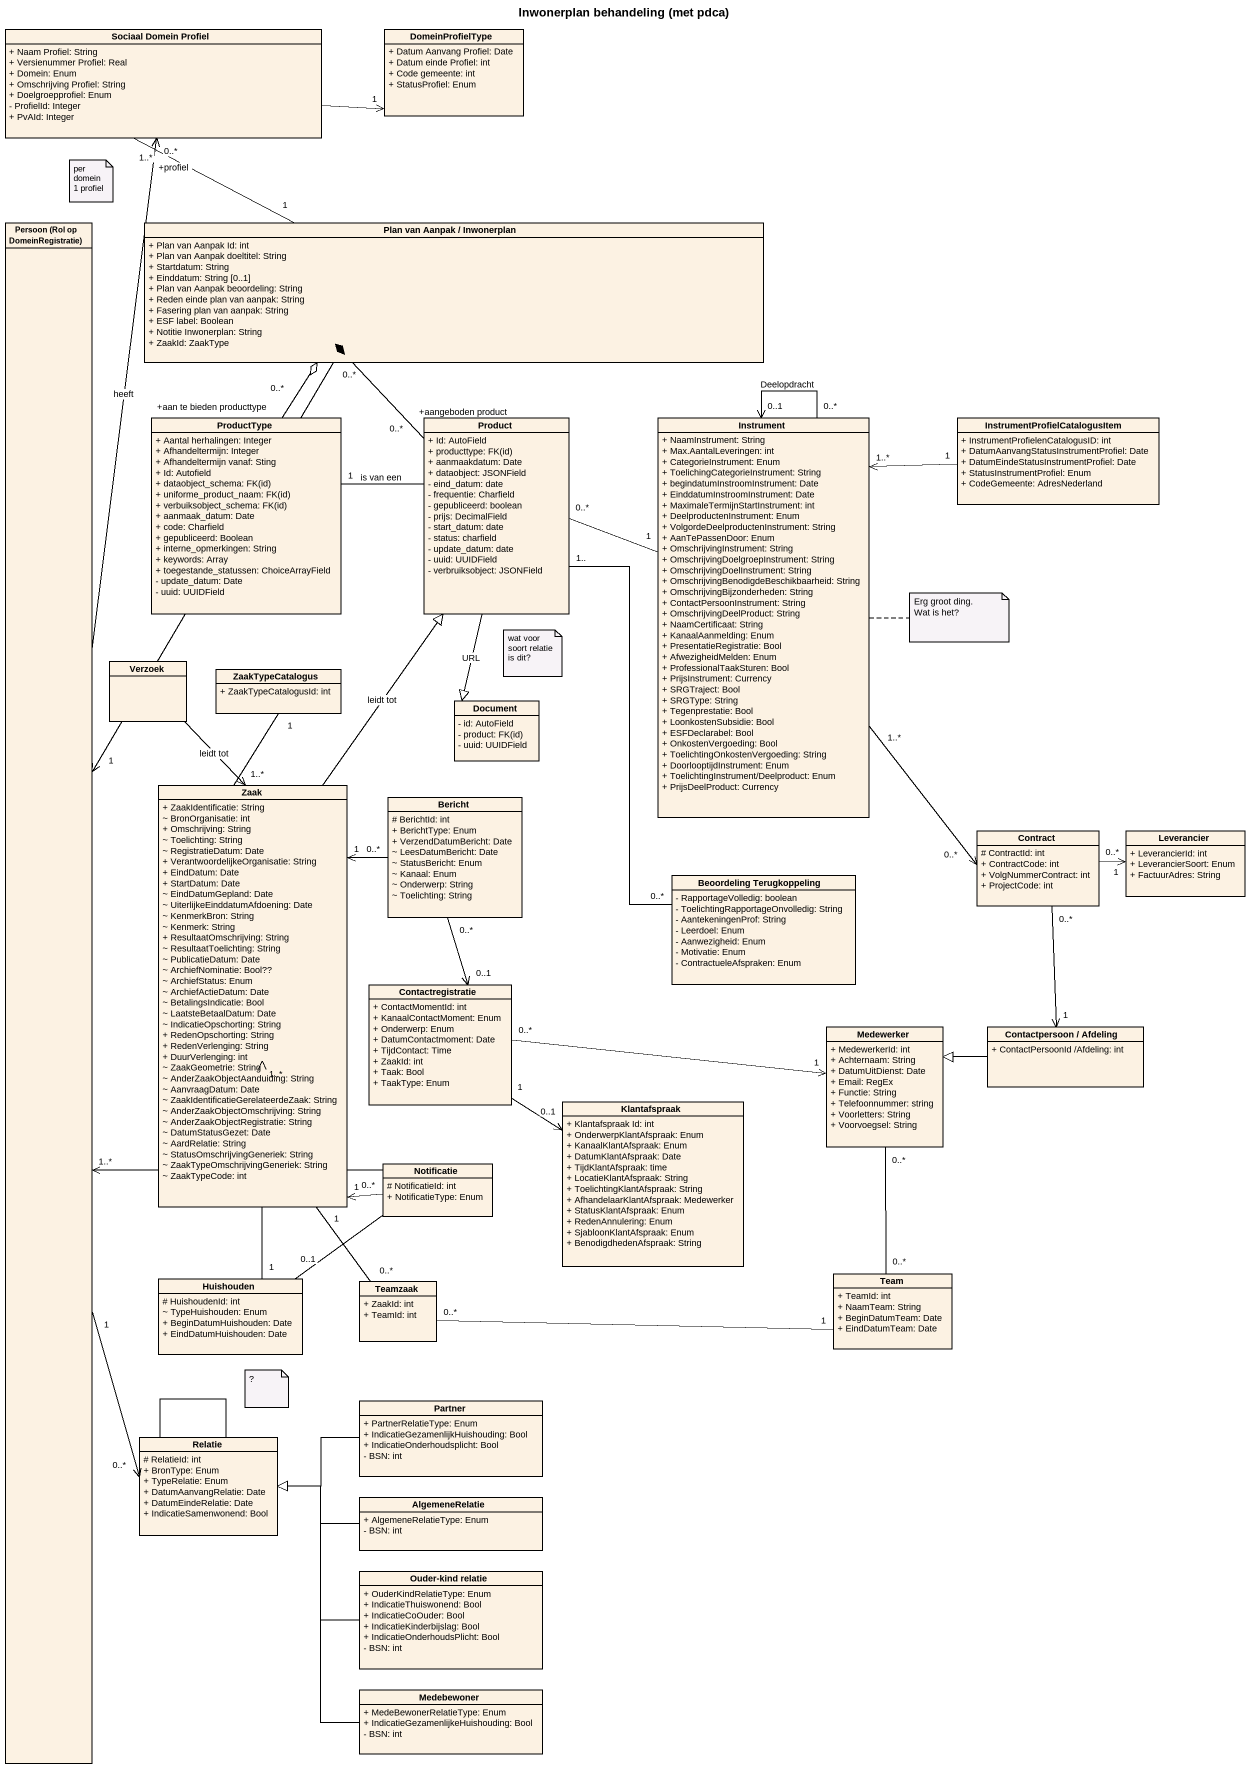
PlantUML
@startuml
title Inwonerplan behandeling (met pdca)
hide circle
hide empty members
skinparam classAttributeIconSize 0
class "Sociaal Domein Profiel" as Sociaal_Domein_Profiel {
  + Naam Profiel: String
  + Versienummer Profiel: Real
  + Domein: Enum
  + Omschrijving Profiel: String
  + Doelgroepprofiel: Enum
  - ProfielId: Integer
  + PvAId: Integer
}
class DomeinProfielType {
  + Datum Aanvang Profiel: Date
  + Datum einde Profiel: int
  + Code gemeente: int
  + StatusProfiel: Enum
}
class "Persoon (Rol op DomeinRegistratie)" as Persoon_Rol_op
class "Plan van Aanpak / Inwonerplan" as Plan_van_Aanpak_Inwonerplan {
  + Plan van Aanpak Id: int
  + Plan van Aanpak doeltitel: String
  + Startdatum: String
  + Einddatum: String [0..1]
  + Plan van Aanpak beoordeling: String
  + Reden einde plan van aanpak: String
  + Fasering plan van aanpak: String
  + ESF label: Boolean
  + Notitie Inwonerplan: String
  + ZaakId: ZaakType
}
class ProductType {
  + Aantal herhalingen: Integer
  + Afhandeltermijn: Integer
  + Afhandeltermijn vanaf: Sting
  + Id: Autofield
  {field} + dataobject_schema: FK(id)
  {field} + uniforme_product_naam: FK(id)
  {field} + verbuiksobject_schema: FK(id)
  + aanmaak_datum: Date
  + code: Charfield
  + gepubliceerd: Boolean
  + interne_opmerkingen: String
  + keywords: Array
  + toegestande_statussen: ChoiceArrayField
  - update_datum: Date
  - uuid: UUIDField
}
class Product {
  + Id: AutoField
  {field} + producttype: FK(id)
  + aanmaakdatum: Date
  + dataobject: JSONField
  - eind_datum: date
  - frequentie: Charfield
  - gepubliceerd: boolean
  - prijs: DecimalField
  - start_datum: date
  - status: charfield
  - update_datum: date
  - uuid: UUIDField
  - verbruiksobject: JSONField
}
class Instrument {
  + NaamInstrument: String
  + Max.AantalLeveringen: int
  + CategorieInstrument: Enum
  + ToelichingCategorieInstrument: String
  + begindatumInstroomInstrument: Date
  + EinddatumInstroomInstrument: Date
  + MaximaleTermijnStartInstrument: int
  + DeelproductenInstrument: Enum
  + VolgordeDeelproductenInstrument: String
  + AanTePassenDoor: Enum
  + OmschrijvingInstrument: String
  + OmschrijvingDoelgroepInstrument: String
  + OmschrijvingDoelInstrument: String
  + OmschrijvingBenodigdeBeschikbaarheid: String
  + OmschrijvingBijzonderheden: String
  + ContactPersoonInstrument: String
  + OmschrijvingDeelProduct: String
  + NaamCertificaat: String
  + KanaalAanmelding: Enum
  + PresentatieRegistratie: Bool
  + AfwezigheidMelden: Enum
  + ProfessionalTaakSturen: Bool
  + PrijsInstrument: Currency
  + SRGTraject: Bool
  + SRGType: String
  + Tegenprestatie: Bool
  + LoonkostenSubsidie: Bool
  + ESFDeclarabel: Bool
  + OnkostenVergoeding: Bool
  + ToelichtingOnkostenVergoeding: String
  + DoorlooptijdInstrument: Enum
  + ToelichtingInstrument/Deelproduct: Enum
  + PrijsDeelProduct: Currency
}
class "InstrumentProfielCatalogusItem" as InstrumentProfielCatalogusIt {
  + InstrumentProfielenCatalogusID: int
  + DatumAanvangStatusInstrumentProfiel: Date
  + DatumEindeStatusInstrumentProfiel: Date
  + StatusInstrumentProfiel: Enum
  + CodeGemeente: AdresNederland
}
class Verzoek
class ZaakTypeCatalogus {
  + ZaakTypeCatalogusId: int
}
class Document {
  - id: AutoField
  {field} - product: FK(id)
  - uuid: UUIDField
}
class Zaak {
  + ZaakIdentificatie: String
  ~ BronOrganisatie: int
  + Omschrijving: String
  ~ Toelichting: String
  ~ RegistratieDatum: Date
  + VerantwoordelijkeOrganisatie: String
  + EindDatum: Date
  + StartDatum: Date
  ~ EindDatumGepland: Date
  ~ UiterlijkeEinddatumAfdoening: Date
  ~ KenmerkBron: String
  ~ Kenmerk: String
  + ResultaatOmschrijving: String
  ~ ResultaatToelichting: String
  ~ PublicatieDatum: Date
  ~ ArchiefNominatie: Bool??
  ~ ArchiefStatus: Enum
  ~ ArchiefActieDatum: Date
  ~ BetalingsIndicatie: Bool
  ~ LaatsteBetaalDatum: Date
  ~ IndicatieOpschorting: String
  + RedenOpschorting: String
  + RedenVerlenging: String
  + DuurVerlenging: int
  ~ ZaakGeometrie: String
  ~ AnderZaakObjectAanduiding: String
  ~ AanvraagDatum: Date
  ~ ZaakIdentificatieGerelateerdeZaak: String
  ~ AnderZaakObjectOmschrijving: String
  ~ AnderZaakObjectRegistratie: String
  ~ DatumStatusGezet: Date
  ~ AardRelatie: String
  ~ StatusOmschrijvingGeneriek: String
  ~ ZaakTypeOmschrijvingGeneriek: String
  ~ ZaakTypeCode: int
}
class Bericht {
  # BerichtId: int
  + BerichtType: Enum
  + VerzendDatumBericht: Date
  ~ LeesDatumBericht: Date
  ~ StatusBericht: Enum
  ~ Kanaal: Enum
  ~ Onderwerp: String
  ~ Toelichting: String
}
class Contract {
  # ContractId: int
  + ContractCode: int
  + VolgNummerContract: int
  + ProjectCode: int
}
class Leverancier {
  + LeverancierId: int
  + LeverancierSoort: Enum
  + FactuurAdres: String
}
class "Beoordeling Terugkoppeling" as Beoordeling_Terugkoppeling {
  - RapportageVolledig: boolean
  - ToelichtingRapportageOnvolledig: String
  - AantekeningenProf: String
  - Leerdoel: Enum
  - Aanwezigheid: Enum
  - Motivatie: Enum
  - ContractueleAfspraken: Enum
}
class Contactregistratie {
  + ContactMomentId: int
  + KanaalContactMoment: Enum
  + Onderwerp: Enum
  + DatumContactmoment: Date
  + TijdContact: Time
  + ZaakId: int
  + Taak: Bool
  + TaakType: Enum
}
class Medewerker {
  + MedewerkerId: int
  + Achternaam: String
  + DatumUitDienst: Date
  + Email: RegEx
  + Functie: String
  + Telefoonnummer: string
  + Voorletters: String
  + Voorvoegsel: String
}
class "Contactpersoon / Afdeling" as Contactpersoon_Afdeling {
  + ContactPersoonId /Afdeling: int
}
class Klantafspraak {
  + Klantafspraak Id: int
  + OnderwerpKlantAfspraak: Enum
  + KanaalKlantAfspraak: Enum
  + DatumKlantAfspraak: Date
  + TijdKlantAfspraak: time
  + LocatieKlantAfspraak: String
  + ToelichtingKlantAfspraak: String
  + AfhandelaarKlantAfspraak: Medewerker
  + StatusKlantAfspraak: Enum
  + RedenAnnulering: Enum
  + SjabloonKlantAfspraak: Enum
  + BenodigdhedenAfspraak: String
}
class Notificatie {
  # NotificatieId: int
  + NotificatieType: Enum
}
class Huishouden {
  # HuishoudenId: int
  ~ TypeHuishouden: Enum
  + BeginDatumHuishouden: Date
  + EindDatumHuishouden: Date
}
class Teamzaak {
  + ZaakId: int
  + TeamId: int
}
class Team {
  + TeamId: int
  + NaamTeam: String
  + BeginDatumTeam: Date
  + EindDatumTeam: Date
}
class Partner {
  + PartnerRelatieType: Enum
  + IndicatieGezamenlijkHuishouding: Bool
  + IndicatieOnderhoudsplicht: Bool
  - BSN: int
}
class Relatie {
  # RelatieId: int
  + BronType: Enum
  + TypeRelatie: Enum
  + DatumAanvangRelatie: Date
  + DatumEindeRelatie: Date
  + IndicatieSamenwonend: Bool
}
class AlgemeneRelatie {
  + AlgemeneRelatieType: Enum
  - BSN: int
}
class "Ouder-kind relatie" as Ouder_kind_relatie {
  + OuderKindRelatieType: Enum
  + IndicatieThuiswonend: Bool
  + IndicatieCoOuder: Bool
  + IndicatieKinderbijslag: Bool
  + IndicatieOnderhoudsPlicht: Bool
  - BSN: int
}
class Medebewoner {
  + MedeBewonerRelatieType: Enum
  + IndicatieGezamenlijkeHuishouding: Bool
  - BSN: int
}
Sociaal_Domein_Profiel -right-> "1" DomeinProfielType
Persoon_Rol_op -up-> "0..*" Sociaal_Domein_Profiel : heeft
Persoon_Rol_op "1" --> "0..*" Relatie
Plan_van_Aanpak_Inwonerplan "1" -up- "+profiel\n1..*" Sociaal_Domein_Profiel
Plan_van_Aanpak_Inwonerplan "0..*" --> "1" Persoon_Rol_op
ProductType "+aan te bieden producttype\n0..*" -up-o Plan_van_Aanpak_Inwonerplan
Product "+aangeboden product\n0..*" -up-* Plan_van_Aanpak_Inwonerplan
Product -left- "1" ProductType : is van een
Product "0..*" -right- "1" Instrument
Product --|> Document : URL
Instrument "0..*" --> "0..1" Instrument : Deelopdracht
Instrument "1..*" --> "0..*" Contract
InstrumentProfielCatalogusIt "1" -left-> "1..*" Instrument
Verzoek --> Zaak : leidt tot
ZaakTypeCatalogus "1" -- "1..*" Zaak
Zaak -up-|> Product : leidt tot
Zaak "1" -- "0..*" Teamzaak
Bericht "0..*" --> "1" Zaak
Bericht "0..*" --> "0..1" Contactregistratie
Contract "0..*" -right-> "1" Leverancier
Contract "0..*" --> "1" Contactpersoon_Afdeling
Beoordeling_Terugkoppeling "0..*" -up- "1.." Product
Contactregistratie "0..*" -right-> "1" Medewerker
Contactregistratie "1" --> "0..1" Klantafspraak
Medewerker "0..*" -- "0..*" Team
Contactpersoon_Afdeling -left-|> Medewerker
Notificatie "0..*" -up-> "1" Zaak
Huishouden "0..1" -up-> "1..*" Persoon_Rol_op
Huishouden "1" -up-> "1..*" Zaak
Team "1" -left- "0..*" Teamzaak
Partner -left-|> Relatie
Relatie -- Relatie
AlgemeneRelatie -left-|> Relatie
Ouder_kind_relatie -left-|> Relatie
Medebewoner -up-|> Relatie
note as N1
  per domein 1 profiel
end note
note right of Instrument
  Erg groot ding.
  Wat is het?
end note
note as N3
  wat voor soort relatie is dit?
end note
note as N4
  ?
end note
@enduml
